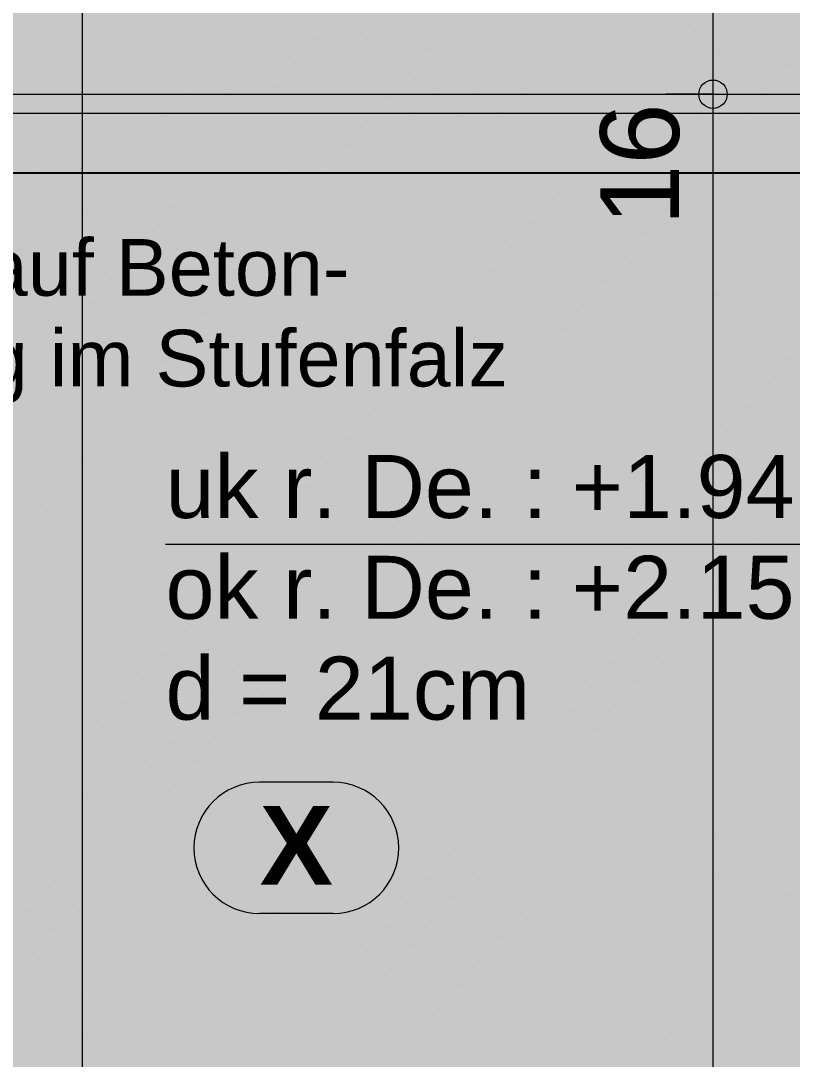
# Model space of a CAD drawing. Header units: metres. Extents: x 0.003 to 0.843, y 0.003 to 0.597.
# Drawn here: x 0.26744 to 0.29191, y 0.45237 to 0.48533 of the extents above; entities that cross this region are included whole.
import ezdxf

# ---------------------------------------------------------------- set-up
doc = ezdxf.new("R2010")
doc.units = ezdxf.units.M
for name, pattern in [('AUSGEZOGEN', [0]), ('LINIE_23', [0.0079, 0.004, -0.0013, 0, -0.0013, 0, -0.0013]), ('PUNKT2', [3.175, 0, -3.175]), ('STRICHLINIE', [19.05, 12.7, -6.35]), ('STRICHPUNKT', [25.4, 12.7, -6.35, 0, -6.35])]:
    doc.linetypes.add(name, pattern=pattern)
for name, color, linetype, lineweight in [('Bauachsen grob', 7, 'STRICHPUNKT', 13), ('Beton verdeckt vorne', 7, 'STRICHLINIE', 13), ('Daemmung', 7, 'AUSGEZOGEN', 18), ('Decke', 7, 'AUSGEZOGEN', 35), ('Schraffur', 7, 'AUSGEZOGEN', 13), ('Stilflaechen Bepflanzung', 96, 'AUSGEZOGEN', 25), ('Text Koten', 7, 'AUSGEZOGEN', 25), ('Text Werkplan Ausfuehrung', 7, 'AUSGEZOGEN', 25), ('Werkplan- Ausfuehrungsmasse', 7, 'AUSGEZOGEN', 13)]:
    doc.layers.add(name, color=color, linetype=linetype, lineweight=lineweight)
doc.styles.add('ARIAL', font='ARIAL.TTF')

msp = doc.modelspace()

# ---------------------------------------------------------------- hatches: boundary and pattern name
at = {"layer": 'Schraffur', "linetype": 'AUSGEZOGEN', "lineweight": 13, "true_color": 0xebe1ff}
msp.add_hatch(color=7, dxfattribs=at).paths.add_polyline_path([(0.32236, 0.482397), (0.32236, 0.482997), (0.240553, 0.482997), (0.240553, 0.482397)])
msp.add_hatch(color=7, dxfattribs=at).paths.add_polyline_path([(0.32236, 0.482397), (0.32236, 0.482997), (0.240553, 0.482997), (0.240553, 0.482397)])
at = {"layer": 'Stilflaechen Bepflanzung', "linetype": 'AUSGEZOGEN', "lineweight": 13, "true_color": 0xf7faef}
msp.add_hatch(color=7, dxfattribs=at).paths.add_polyline_path([(0.240553, 0.440597), (0.3074, 0.440597), (0.3074, 0.497957), (0.64932, 0.497957), (0.64932, 0.478797), (0.68932, 0.478797), (0.68932, 0.494573), (0.64991, 0.494573), (0.64991, 0.529957), (0.240553, 0.529957)])

# ---------------------------------------------------------------- linework, layer by layer
at = {"layer": 'Bauachsen grob', "color": 32, "linetype": 'LINIE_23', "lineweight": 25, "true_color": 0xc36e14}
msp.add_line((0.2294, 0.480497), (0.73132, 0.480497), dxfattribs=at)
at = {"layer": 'Beton verdeckt vorne', "color": 7, "linetype": 'STRICHLINIE', "lineweight": 13}
msp.add_line((0.240553, 0.482997), (0.32236, 0.482997), dxfattribs=at)
msp.add_line((0.240553, 0.482997), (0.32236, 0.482997), dxfattribs=at)
at = {"layer": 'Daemmung', "color": 131, "linetype": 'AUSGEZOGEN', "lineweight": 13, "true_color": 0x70ffff}
for p, q in [((0.273225, 0.485216), (0.273225, 0.485216)), ((0.282443, 0.485249), (0.282443, 0.485249)), ((0.291661, 0.485281), (0.291661, 0.485281)), ((0.268997, 0.484876), (0.268997, 0.484876)), ((0.268997, 0.484876), (0.268997, 0.484876)), ((0.270406, 0.484989), (0.270406, 0.484989)), ((0.271816, 0.485103), (0.271816, 0.485103)), ((0.278215, 0.484908), (0.278215, 0.484908)), ((0.279624, 0.485022), (0.279624, 0.485022)), ((0.281034, 0.485135), (0.281034, 0.485135)), ((0.287433, 0.484941), (0.287433, 0.484941)), ((0.288842, 0.485054), (0.288842, 0.485054)), ((0.290252, 0.485167), (0.290252, 0.485167)), ((0.267587, 0.484763), (0.267587, 0.484763)), ((0.273987, 0.484568), (0.273987, 0.484568)), ((0.275396, 0.484682), (0.275396, 0.484682)), ((0.276805, 0.484795), (0.276805, 0.484795)), ((0.283205, 0.4846), (0.283205, 0.4846)), ((0.284614, 0.484714), (0.284614, 0.484714)), ((0.286024, 0.484827), (0.286024, 0.484827)), ((0.269758, 0.484228), (0.269758, 0.484228)), ((0.271168, 0.484341), (0.271168, 0.484341)), ((0.272577, 0.484455), (0.272577, 0.484455)), ((0.278976, 0.48426), (0.278976, 0.48426)), ((0.280386, 0.484374), (0.280386, 0.484374)), ((0.281795, 0.484487), (0.281795, 0.484487)), ((0.288194, 0.484293), (0.288194, 0.484293)), ((0.289604, 0.484406), (0.289604, 0.484406)), ((0.291013, 0.484519), (0.291013, 0.484519)), ((0.268349, 0.484115), (0.268349, 0.484115)), ((0.274748, 0.48392), (0.274748, 0.48392)), ((0.276157, 0.484033), (0.276157, 0.484033)), ((0.277567, 0.484147), (0.277567, 0.484147)), ((0.283966, 0.483952), (0.283966, 0.483952)), ((0.285376, 0.484066), (0.285376, 0.484066)), ((0.286785, 0.484179), (0.286785, 0.484179)), ((0.27052, 0.48358), (0.27052, 0.48358)), ((0.271929, 0.483693), (0.271929, 0.483693)), ((0.273339, 0.483807), (0.273339, 0.483807)), ((0.279738, 0.483612), (0.279738, 0.483612)), ((0.281147, 0.483726), (0.281147, 0.483726)), ((0.282557, 0.483839), (0.282557, 0.483839)), ((0.288956, 0.483645), (0.288956, 0.483645)), ((0.290365, 0.483758), (0.290365, 0.483758)), ((0.291775, 0.483871), (0.291775, 0.483871)), ((0.267701, 0.483353), (0.267701, 0.483353)), ((0.26911, 0.483466), (0.26911, 0.483466)), ((0.275509, 0.483272), (0.275509, 0.483272)), ((0.276919, 0.483385), (0.276919, 0.483385)), ((0.278328, 0.483499), (0.278328, 0.483499)), ((0.284727, 0.483304), (0.284727, 0.483304)), ((0.286137, 0.483418), (0.286137, 0.483418)), ((0.287546, 0.483531), (0.287546, 0.483531)), ((0.271281, 0.482932), (0.271281, 0.482932)), ((0.27269, 0.483045), (0.27269, 0.483045)), ((0.2741, 0.483159), (0.2741, 0.483159)), ((0.280499, 0.482964), (0.280499, 0.482964)), ((0.281909, 0.483078), (0.281909, 0.483078)), ((0.283318, 0.483191), (0.283318, 0.483191)), ((0.289717, 0.482997), (0.289717, 0.482997)), ((0.289717, 0.482997), (0.289717, 0.482997)), ((0.291127, 0.48311), (0.291127, 0.48311)), ((0.268462, 0.482705), (0.268462, 0.482705)), ((0.269872, 0.482818), (0.269872, 0.482818)), ((0.276271, 0.482624), (0.276271, 0.482624)), ((0.27768, 0.482737), (0.27768, 0.482737)), ((0.27909, 0.482851), (0.27909, 0.482851)), ((0.285489, 0.482656), (0.285489, 0.482656)), ((0.286898, 0.48277), (0.286898, 0.48277)), ((0.288308, 0.482883), (0.288308, 0.482883)), ((0.272042, 0.482284), (0.272042, 0.482284)), ((0.273452, 0.482397), (0.273452, 0.482397)), ((0.274861, 0.482511), (0.274861, 0.482511)), ((0.281261, 0.482316), (0.281261, 0.482316)), ((0.28267, 0.48243), (0.28267, 0.48243)), ((0.28267, 0.48243), (0.28267, 0.48243)), ((0.284079, 0.482543), (0.284079, 0.482543)), ((0.289069, 0.482235), (0.289069, 0.482235)), ((0.290479, 0.482349), (0.290479, 0.482349)), ((0.291888, 0.482462), (0.291888, 0.482462)), ((0.267814, 0.481944), (0.267814, 0.481944)), ((0.269224, 0.482057), (0.269224, 0.482057)), ((0.270633, 0.48217), (0.270633, 0.48217)), ((0.277032, 0.481976), (0.277032, 0.481976)), ((0.278442, 0.482089), (0.278442, 0.482089)), ((0.279851, 0.482203), (0.279851, 0.482203)), ((0.28625, 0.482008), (0.28625, 0.482008)), ((0.28766, 0.482122), (0.28766, 0.482122)), ((0.272804, 0.481636), (0.272804, 0.481636)), ((0.274213, 0.481749), (0.274213, 0.481749)), ((0.275623, 0.481863), (0.275623, 0.481863)), ((0.275623, 0.481863), (0.275623, 0.481863)), ((0.282022, 0.481668), (0.282022, 0.481668)), ((0.283431, 0.481782), (0.283431, 0.481782)), ((0.284841, 0.481895), (0.284841, 0.481895)), ((0.289831, 0.481587), (0.289831, 0.481587)), ((0.29124, 0.481701), (0.29124, 0.481701)), ((0.268576, 0.481296), (0.268576, 0.481296)), ((0.268576, 0.481296), (0.268576, 0.481296)), ((0.269985, 0.481409), (0.269985, 0.481409)), ((0.271394, 0.481522), (0.271394, 0.481522)), ((0.277794, 0.481328), (0.277794, 0.481328)), ((0.279203, 0.481441), (0.279203, 0.481441)), ((0.280613, 0.481555), (0.280613, 0.481555)), ((0.285602, 0.481247), (0.285602, 0.481247)), ((0.287012, 0.48136), (0.287012, 0.48136)), ((0.288421, 0.481474), (0.288421, 0.481474)), ((0.273565, 0.480988), (0.273565, 0.480988)), ((0.274975, 0.481101), (0.274975, 0.481101)), ((0.276384, 0.481215), (0.276384, 0.481215)), ((0.282783, 0.48102), (0.282783, 0.48102)), ((0.284193, 0.481134), (0.284193, 0.481134)), ((0.290592, 0.480939), (0.290592, 0.480939)), ((0.269337, 0.480648), (0.269337, 0.480648)), ((0.270746, 0.480761), (0.270746, 0.480761)), ((0.272156, 0.480874), (0.272156, 0.480874)), ((0.278555, 0.48068), (0.278555, 0.48068)), ((0.279965, 0.480793), (0.279965, 0.480793)), ((0.281374, 0.480907), (0.281374, 0.480907)), ((0.286364, 0.480599), (0.286364, 0.480599)), ((0.287773, 0.480712), (0.287773, 0.480712)), ((0.289183, 0.480826), (0.289183, 0.480826)), ((0.267928, 0.480534), (0.267928, 0.480534)), ((0.274327, 0.48034), (0.274327, 0.48034)), ((0.275736, 0.480453), (0.275736, 0.480453)), ((0.277146, 0.480567), (0.277146, 0.480567)), ((0.282135, 0.480259), (0.282135, 0.480259)), ((0.283545, 0.480372), (0.283545, 0.480372)), ((0.284954, 0.480486), (0.284954, 0.480486)), ((0.291353, 0.480291), (0.291353, 0.480291)), ((0.270098, 0.48), (0.270098, 0.48)), ((0.271508, 0.480113), (0.271508, 0.480113)), ((0.272917, 0.480226), (0.272917, 0.480226)), ((0.279317, 0.480032), (0.279317, 0.480032)), ((0.280726, 0.480145), (0.280726, 0.480145)), ((0.287125, 0.479951), (0.287125, 0.479951)), ((0.288535, 0.480064), (0.288535, 0.480064)), ((0.289944, 0.480178), (0.289944, 0.480178)), ((0.268689, 0.479886), (0.268689, 0.479886)), ((0.275088, 0.479692), (0.275088, 0.479692)), ((0.276498, 0.479805), (0.276498, 0.479805)), ((0.277907, 0.479919), (0.277907, 0.479919)), ((0.282897, 0.479611), (0.282897, 0.479611)), ((0.284306, 0.479724), (0.284306, 0.479724)), ((0.285716, 0.479838), (0.285716, 0.479838)), ((0.27086, 0.479352), (0.27086, 0.479352)), ((0.272269, 0.479465), (0.272269, 0.479465)), ((0.273679, 0.479578), (0.273679, 0.479578)), ((0.278668, 0.479271), (0.278668, 0.479271)), ((0.280078, 0.479384), (0.280078, 0.479384)), ((0.281487, 0.479497), (0.281487, 0.479497)), ((0.287887, 0.479303), (0.287887, 0.479303)), ((0.289296, 0.479416), (0.289296, 0.479416)), ((0.290705, 0.47953), (0.290705, 0.47953)), ((0.290705, 0.47953), (0.290705, 0.47953)), ((0.268041, 0.479125), (0.268041, 0.479125)), ((0.26945, 0.479238), (0.26945, 0.479238)), ((0.27585, 0.479044), (0.27585, 0.479044)), ((0.277259, 0.479157), (0.277259, 0.479157)), ((0.283658, 0.478963), (0.283658, 0.478963)), ((0.283658, 0.478963), (0.283658, 0.478963)), ((0.285068, 0.479076), (0.285068, 0.479076)), ((0.286477, 0.47919), (0.286477, 0.47919)), ((0.271621, 0.478704), (0.271621, 0.478704)), ((0.273031, 0.478817), (0.273031, 0.478817)), ((0.27444, 0.47893), (0.27444, 0.47893)), ((0.27943, 0.478623), (0.27943, 0.478623)), ((0.280839, 0.478736), (0.280839, 0.478736)), ((0.282249, 0.478849), (0.282249, 0.478849)), ((0.288648, 0.478655), (0.288648, 0.478655)), ((0.290057, 0.478768), (0.290057, 0.478768)), ((0.291467, 0.478882), (0.291467, 0.478882)), ((0.268802, 0.478477), (0.268802, 0.478477)), ((0.270212, 0.47859), (0.270212, 0.47859)), ((0.275202, 0.478282), (0.275202, 0.478282)), ((0.276611, 0.478396), (0.276611, 0.478396)), ((0.276611, 0.478396), (0.276611, 0.478396)), ((0.27802, 0.478509), (0.27802, 0.478509)), ((0.28442, 0.478315), (0.28442, 0.478315)), ((0.285829, 0.478428), (0.285829, 0.478428)), ((0.287239, 0.478541), (0.287239, 0.478541)), ((0.272383, 0.478056), (0.272383, 0.478056)), ((0.273792, 0.478169), (0.273792, 0.478169)), ((0.280191, 0.477974), (0.280191, 0.477974)), ((0.281601, 0.478088), (0.281601, 0.478088)), ((0.28301, 0.478201), (0.28301, 0.478201)), ((0.289409, 0.478007), (0.289409, 0.478007)), ((0.290819, 0.47812), (0.290819, 0.47812)), ((0.268154, 0.477715), (0.268154, 0.477715)), ((0.269564, 0.477829), (0.269564, 0.477829)), ((0.269564, 0.477829), (0.269564, 0.477829)), ((0.270973, 0.477942), (0.270973, 0.477942)), ((0.275963, 0.477634), (0.275963, 0.477634)), ((0.277372, 0.477748), (0.277372, 0.477748)), ((0.278782, 0.477861), (0.278782, 0.477861)), ((0.285181, 0.477667), (0.285181, 0.477667)), ((0.286591, 0.47778), (0.286591, 0.47778)), ((0.288, 0.477893), (0.288, 0.477893)), ((0.271735, 0.477294), (0.271735, 0.477294)), ((0.273144, 0.477407), (0.273144, 0.477407)), ((0.274554, 0.477521), (0.274554, 0.477521)), ((0.280953, 0.477326), (0.280953, 0.477326)), ((0.282362, 0.47744), (0.282362, 0.47744)), ((0.283772, 0.477553), (0.283772, 0.477553)), ((0.290171, 0.477359), (0.290171, 0.477359)), ((0.29158, 0.477472), (0.29158, 0.477472)), ((0.268916, 0.477067), (0.268916, 0.477067)), ((0.270325, 0.477181), (0.270325, 0.477181)), ((0.276724, 0.476986), (0.276724, 0.476986)), ((0.278134, 0.4771), (0.278134, 0.4771)), ((0.279543, 0.477213), (0.279543, 0.477213)), ((0.285943, 0.477019), (0.285943, 0.477019)), ((0.287352, 0.477132), (0.287352, 0.477132)), ((0.288761, 0.477245), (0.288761, 0.477245)), ((0.267506, 0.476954), (0.267506, 0.476954)), ((0.272496, 0.476646), (0.272496, 0.476646)), ((0.273906, 0.476759), (0.273906, 0.476759)), ((0.275315, 0.476873), (0.275315, 0.476873)), ((0.281714, 0.476678), (0.281714, 0.476678)), ((0.283124, 0.476792), (0.283124, 0.476792)), ((0.284533, 0.476905), (0.284533, 0.476905)), ((0.290932, 0.476711), (0.290932, 0.476711)), ((0.268268, 0.476306), (0.268268, 0.476306)), ((0.269677, 0.476419), (0.269677, 0.476419)), ((0.271087, 0.476533), (0.271087, 0.476533)), ((0.277486, 0.476338), (0.277486, 0.476338)), ((0.278895, 0.476452), (0.278895, 0.476452)), ((0.280305, 0.476565), (0.280305, 0.476565)), ((0.286704, 0.476371), (0.286704, 0.476371)), ((0.288113, 0.476484), (0.288113, 0.476484)), ((0.289523, 0.476597), (0.289523, 0.476597)), ((0.273258, 0.475998), (0.273258, 0.475998)), ((0.274667, 0.476111), (0.274667, 0.476111)), ((0.276076, 0.476225), (0.276076, 0.476225)), ((0.282476, 0.47603), (0.282476, 0.47603)), ((0.283885, 0.476144), (0.283885, 0.476144)), ((0.285294, 0.476257), (0.285294, 0.476257)), ((0.291694, 0.476063), (0.291694, 0.476063)), ((0.269029, 0.475658), (0.269029, 0.475658)), ((0.270439, 0.475771), (0.270439, 0.475771)), ((0.271848, 0.475885), (0.271848, 0.475885)), ((0.278247, 0.47569), (0.278247, 0.47569)), ((0.279657, 0.475804), (0.279657, 0.475804)), ((0.281066, 0.475917), (0.281066, 0.475917)), ((0.287465, 0.475723), (0.287465, 0.475723)), ((0.288875, 0.475836), (0.288875, 0.475836)), ((0.290284, 0.475949), (0.290284, 0.475949)), ((0.290284, 0.475949), (0.290284, 0.475949)), ((0.26762, 0.475544), (0.26762, 0.475544)), ((0.274019, 0.47535), (0.274019, 0.47535)), ((0.275428, 0.475463), (0.275428, 0.475463)), ((0.276838, 0.475577), (0.276838, 0.475577)), ((0.283237, 0.475382), (0.283237, 0.475382)), ((0.283237, 0.475382), (0.283237, 0.475382)), ((0.284646, 0.475496), (0.284646, 0.475496)), ((0.286056, 0.475609), (0.286056, 0.475609)), ((0.269791, 0.47501), (0.269791, 0.47501)), ((0.2712, 0.475123), (0.2712, 0.475123)), ((0.272609, 0.475237), (0.272609, 0.475237)), ((0.279009, 0.475042), (0.279009, 0.475042)), ((0.280418, 0.475156), (0.280418, 0.475156)), ((0.281828, 0.475269), (0.281828, 0.475269)), ((0.288227, 0.475075), (0.288227, 0.475075)), ((0.289636, 0.475188), (0.289636, 0.475188)), ((0.291046, 0.475301), (0.291046, 0.475301)), ((0.268381, 0.474896), (0.268381, 0.474896)), ((0.27478, 0.474702), (0.27478, 0.474702)), ((0.27619, 0.474815), (0.27619, 0.474815)), ((0.27619, 0.474815), (0.27619, 0.474815)), ((0.277599, 0.474929), (0.277599, 0.474929)), ((0.283998, 0.474734), (0.283998, 0.474734)), ((0.285408, 0.474848), (0.285408, 0.474848)), ((0.286817, 0.474961), (0.286817, 0.474961)), ((0.291807, 0.474653), (0.291807, 0.474653)), ((0.270552, 0.474362), (0.270552, 0.474362)), ((0.271961, 0.474475), (0.271961, 0.474475)), ((0.273371, 0.474589), (0.273371, 0.474589)), ((0.27977, 0.474394), (0.27977, 0.474394)), ((0.28118, 0.474508), (0.28118, 0.474508)), ((0.282589, 0.474621), (0.282589, 0.474621)), ((0.288988, 0.474427), (0.288988, 0.474427)), ((0.290398, 0.47454), (0.290398, 0.47454)), ((0.267733, 0.474135), (0.267733, 0.474135)), ((0.269143, 0.474248), (0.269143, 0.474248)), ((0.269143, 0.474248), (0.269143, 0.474248)), ((0.275542, 0.474054), (0.275542, 0.474054)), ((0.276951, 0.474167), (0.276951, 0.474167)), ((0.278361, 0.474281), (0.278361, 0.474281)), ((0.28476, 0.474086), (0.28476, 0.474086)), ((0.286169, 0.4742), (0.286169, 0.4742)), ((0.287579, 0.474313), (0.287579, 0.474313)), ((0.271313, 0.473714), (0.271313, 0.473714)), ((0.272723, 0.473827), (0.272723, 0.473827)), ((0.274132, 0.473941), (0.274132, 0.473941)), ((0.280532, 0.473746), (0.280532, 0.473746)), ((0.281941, 0.47386), (0.281941, 0.47386)), ((0.28335, 0.473973), (0.28335, 0.473973)), ((0.28834, 0.473665), (0.28834, 0.473665)), ((0.28975, 0.473779), (0.28975, 0.473779)), ((0.291159, 0.473892), (0.291159, 0.473892)), ((0.268495, 0.473487), (0.268495, 0.473487)), ((0.269904, 0.4736), (0.269904, 0.4736)), ((0.276303, 0.473406), (0.276303, 0.473406)), ((0.277713, 0.473519), (0.277713, 0.473519)), ((0.279122, 0.473633), (0.279122, 0.473633)), ((0.285521, 0.473438), (0.285521, 0.473438)), ((0.286931, 0.473552), (0.286931, 0.473552)), ((0.272075, 0.473066), (0.272075, 0.473066)), ((0.273484, 0.473179), (0.273484, 0.473179)), ((0.274894, 0.473293), (0.274894, 0.473293)), ((0.281293, 0.473098), (0.281293, 0.473098)), ((0.282702, 0.473212), (0.282702, 0.473212)), ((0.284112, 0.473325), (0.284112, 0.473325)), ((0.289102, 0.473017), (0.289102, 0.473017)), ((0.290511, 0.473131), (0.290511, 0.473131)), ((0.267847, 0.472726), (0.267847, 0.472726)), ((0.269256, 0.472839), (0.269256, 0.472839)), ((0.270665, 0.472952), (0.270665, 0.472952)), ((0.277065, 0.472758), (0.277065, 0.472758)), ((0.278474, 0.472871), (0.278474, 0.472871)), ((0.279884, 0.472985), (0.279884, 0.472985)), ((0.284873, 0.472677), (0.284873, 0.472677)), ((0.286283, 0.47279), (0.286283, 0.47279)), ((0.287692, 0.472904), (0.287692, 0.472904)), ((0.272836, 0.472418), (0.272836, 0.472418)), ((0.274246, 0.472531), (0.274246, 0.472531)), ((0.275655, 0.472645), (0.275655, 0.472645)), ((0.282054, 0.47245), (0.282054, 0.47245)), ((0.283464, 0.472564), (0.283464, 0.472564)), ((0.289863, 0.472369), (0.289863, 0.472369)), ((0.291272, 0.472482), (0.291272, 0.472482)), ((0.291272, 0.472482), (0.291272, 0.472482)), ((0.268608, 0.472078), (0.268608, 0.472078)), ((0.270017, 0.472191), (0.270017, 0.472191)), ((0.271427, 0.472304), (0.271427, 0.472304)), ((0.277826, 0.47211), (0.277826, 0.47211)), ((0.279235, 0.472223), (0.279235, 0.472223)), ((0.280645, 0.472337), (0.280645, 0.472337)), ((0.285635, 0.472029), (0.285635, 0.472029)), ((0.287044, 0.472142), (0.287044, 0.472142)), ((0.288454, 0.472256), (0.288454, 0.472256)), ((0.273598, 0.47177), (0.273598, 0.47177)), ((0.275007, 0.471883), (0.275007, 0.471883)), ((0.276417, 0.471997), (0.276417, 0.471997)), ((0.281406, 0.471689), (0.281406, 0.471689)), ((0.282816, 0.471802), (0.282816, 0.471802)), ((0.284225, 0.471915), (0.284225, 0.471915)), ((0.284225, 0.471915), (0.284225, 0.471915)), ((0.290624, 0.471721), (0.290624, 0.471721)), ((0.269369, 0.471429), (0.269369, 0.471429)), ((0.270779, 0.471543), (0.270779, 0.471543)), ((0.272188, 0.471656), (0.272188, 0.471656)), ((0.278587, 0.471462), (0.278587, 0.471462)), ((0.279997, 0.471575), (0.279997, 0.471575)), ((0.286396, 0.471381), (0.286396, 0.471381)), ((0.287806, 0.471494), (0.287806, 0.471494)), ((0.289215, 0.471608), (0.289215, 0.471608)), ((0.26796, 0.471316), (0.26796, 0.471316)), ((0.274359, 0.471122), (0.274359, 0.471122)), ((0.275769, 0.471235), (0.275769, 0.471235)), ((0.277178, 0.471348), (0.277178, 0.471348)), ((0.277178, 0.471348), (0.277178, 0.471348)), ((0.282168, 0.471041), (0.282168, 0.471041)), ((0.283577, 0.471154), (0.283577, 0.471154)), ((0.284987, 0.471267), (0.284987, 0.471267)), ((0.291386, 0.471073), (0.291386, 0.471073)), ((0.270131, 0.470781), (0.270131, 0.470781)), ((0.270131, 0.470781), (0.270131, 0.470781)), ((0.27154, 0.470895), (0.27154, 0.470895)), ((0.27295, 0.471008), (0.27295, 0.471008)), ((0.277939, 0.4707), (0.277939, 0.4707)), ((0.279349, 0.470814), (0.279349, 0.470814)), ((0.280758, 0.470927), (0.280758, 0.470927)), ((0.287158, 0.470733), (0.287158, 0.470733)), ((0.288567, 0.470846), (0.288567, 0.470846)), ((0.289976, 0.47096), (0.289976, 0.47096)), ((0.268721, 0.470668), (0.268721, 0.470668)), ((0.275121, 0.470474), (0.275121, 0.470474)), ((0.27653, 0.470587), (0.27653, 0.470587)), ((0.282929, 0.470393), (0.282929, 0.470393)), ((0.284339, 0.470506), (0.284339, 0.470506)), ((0.285748, 0.470619), (0.285748, 0.470619)), ((0.270892, 0.470133), (0.270892, 0.470133)), ((0.272302, 0.470247), (0.272302, 0.470247)), ((0.273711, 0.47036), (0.273711, 0.47036)), ((0.278701, 0.470052), (0.278701, 0.470052)), ((0.28011, 0.470166), (0.28011, 0.470166)), ((0.28152, 0.470279), (0.28152, 0.470279)), ((0.287919, 0.470085), (0.287919, 0.470085)), ((0.289328, 0.470198), (0.289328, 0.470198)), ((0.290738, 0.470312), (0.290738, 0.470312)), ((0.268073, 0.469907), (0.268073, 0.469907)), ((0.269483, 0.47002), (0.269483, 0.47002)), ((0.274473, 0.469712), (0.274473, 0.469712)), ((0.275882, 0.469826), (0.275882, 0.469826)), ((0.277291, 0.469939), (0.277291, 0.469939)), ((0.283691, 0.469745), (0.283691, 0.469745)), ((0.2851, 0.469858), (0.2851, 0.469858)), ((0.28651, 0.469971), (0.28651, 0.469971)), ((0.271654, 0.469485), (0.271654, 0.469485)), ((0.273063, 0.469599), (0.273063, 0.469599)), ((0.279462, 0.469404), (0.279462, 0.469404)), ((0.280872, 0.469518), (0.280872, 0.469518)), ((0.282281, 0.469631), (0.282281, 0.469631)), ((0.28868, 0.469437), (0.28868, 0.469437)), ((0.29009, 0.46955), (0.29009, 0.46955)), ((0.291499, 0.469664), (0.291499, 0.469664)), ((0.268835, 0.469259), (0.268835, 0.469259)), ((0.270244, 0.469372), (0.270244, 0.469372)), ((0.275234, 0.469064), (0.275234, 0.469064)), ((0.276643, 0.469178), (0.276643, 0.469178)), ((0.278053, 0.469291), (0.278053, 0.469291)), ((0.284452, 0.469097), (0.284452, 0.469097)), ((0.285861, 0.46921), (0.285861, 0.46921)), ((0.287271, 0.469323), (0.287271, 0.469323)), ((0.271006, 0.468724), (0.271006, 0.468724)), ((0.272415, 0.468837), (0.272415, 0.468837)), ((0.273825, 0.468951), (0.273825, 0.468951)), ((0.280224, 0.468756), (0.280224, 0.468756)), ((0.281633, 0.46887), (0.281633, 0.46887)), ((0.283043, 0.468983), (0.283043, 0.468983)), ((0.289442, 0.468789), (0.289442, 0.468789)), ((0.290851, 0.468902), (0.290851, 0.468902)), ((0.290851, 0.468902), (0.290851, 0.468902)), ((0.268187, 0.468497), (0.268187, 0.468497)), ((0.269596, 0.468611), (0.269596, 0.468611)), ((0.275995, 0.468416), (0.275995, 0.468416)), ((0.277405, 0.46853), (0.277405, 0.46853)), ((0.278814, 0.468643), (0.278814, 0.468643)), ((0.285213, 0.468449), (0.285213, 0.468449)), ((0.286623, 0.468562), (0.286623, 0.468562)), ((0.288032, 0.468675), (0.288032, 0.468675)), ((0.271767, 0.468076), (0.271767, 0.468076)), ((0.273176, 0.468189), (0.273176, 0.468189)), ((0.274586, 0.468303), (0.274586, 0.468303)), ((0.280985, 0.468108), (0.280985, 0.468108)), ((0.282395, 0.468222), (0.282395, 0.468222)), ((0.283804, 0.468335), (0.283804, 0.468335)), ((0.283804, 0.468335), (0.283804, 0.468335)), ((0.290203, 0.468141), (0.290203, 0.468141)), ((0.291613, 0.468254), (0.291613, 0.468254)), ((0.267539, 0.467736), (0.267539, 0.467736)), ((0.268948, 0.467849), (0.268948, 0.467849)), ((0.270358, 0.467963), (0.270358, 0.467963)), ((0.276757, 0.467768), (0.276757, 0.467768)), ((0.276757, 0.467768), (0.276757, 0.467768)), ((0.278166, 0.467882), (0.278166, 0.467882)), ((0.279576, 0.467995), (0.279576, 0.467995)), ((0.285975, 0.467801), (0.285975, 0.467801)), ((0.287384, 0.467914), (0.287384, 0.467914)), ((0.288794, 0.468027), (0.288794, 0.468027)), ((0.272528, 0.467428), (0.272528, 0.467428)), ((0.273938, 0.467541), (0.273938, 0.467541)), ((0.275347, 0.467655), (0.275347, 0.467655)), ((0.281747, 0.46746), (0.281747, 0.46746)), ((0.283156, 0.467574), (0.283156, 0.467574)), ((0.284565, 0.467687), (0.284565, 0.467687)), ((0.290965, 0.467493), (0.290965, 0.467493)), ((0.2683, 0.467088), (0.2683, 0.467088)), ((0.26971, 0.467201), (0.26971, 0.467201)), ((0.26971, 0.467201), (0.26971, 0.467201)), ((0.271119, 0.467315), (0.271119, 0.467315)), ((0.277518, 0.46712), (0.277518, 0.46712)), ((0.278928, 0.467234), (0.278928, 0.467234)), ((0.280337, 0.467347), (0.280337, 0.467347)), ((0.286736, 0.467153), (0.286736, 0.467153)), ((0.288146, 0.467266), (0.288146, 0.467266)), ((0.289555, 0.467379), (0.289555, 0.467379)), ((0.27329, 0.46678), (0.27329, 0.46678)), ((0.274699, 0.466893), (0.274699, 0.466893)), ((0.276109, 0.467007), (0.276109, 0.467007)), ((0.282508, 0.466812), (0.282508, 0.466812)), ((0.283917, 0.466926), (0.283917, 0.466926)), ((0.285327, 0.467039), (0.285327, 0.467039)), ((0.291726, 0.466845), (0.291726, 0.466845)), ((0.269062, 0.46644), (0.269062, 0.46644)), ((0.270471, 0.466553), (0.270471, 0.466553)), ((0.27188, 0.466667), (0.27188, 0.466667)), ((0.27828, 0.466472), (0.27828, 0.466472)), ((0.279689, 0.466586), (0.279689, 0.466586)), ((0.281099, 0.466699), (0.281099, 0.466699)), ((0.287498, 0.466505), (0.287498, 0.466505)), ((0.288907, 0.466618), (0.288907, 0.466618)), ((0.290317, 0.466731), (0.290317, 0.466731)), ((0.267652, 0.466326), (0.267652, 0.466326)), ((0.274051, 0.466132), (0.274051, 0.466132)), ((0.275461, 0.466245), (0.275461, 0.466245)), ((0.27687, 0.466359), (0.27687, 0.466359)), ((0.283269, 0.466164), (0.283269, 0.466164)), ((0.284679, 0.466278), (0.284679, 0.466278)), ((0.286088, 0.466391), (0.286088, 0.466391)), ((0.291078, 0.466083), (0.291078, 0.466083)), ((0.269823, 0.465792), (0.269823, 0.465792)), ((0.271232, 0.465905), (0.271232, 0.465905)), ((0.272642, 0.466019), (0.272642, 0.466019)), ((0.279041, 0.465824), (0.279041, 0.465824)), ((0.280451, 0.465938), (0.280451, 0.465938)), ((0.28186, 0.466051), (0.28186, 0.466051)), ((0.288259, 0.465856), (0.288259, 0.465856)), ((0.289669, 0.46597), (0.289669, 0.46597)), ((0.268414, 0.465678), (0.268414, 0.465678)), ((0.274813, 0.465484), (0.274813, 0.465484)), ((0.276222, 0.465597), (0.276222, 0.465597)), ((0.277632, 0.465711), (0.277632, 0.465711)), ((0.284031, 0.465516), (0.284031, 0.465516)), ((0.28544, 0.46563), (0.28544, 0.46563)), ((0.28685, 0.465743), (0.28685, 0.465743)), ((0.291839, 0.465435), (0.291839, 0.465435)), ((0.291839, 0.465435), (0.291839, 0.465435)), ((0.270584, 0.465144), (0.270584, 0.465144)), ((0.271994, 0.465257), (0.271994, 0.465257)), ((0.273403, 0.46537), (0.273403, 0.46537)), ((0.279802, 0.465176), (0.279802, 0.465176)), ((0.281212, 0.465289), (0.281212, 0.465289)), ((0.282621, 0.465403), (0.282621, 0.465403)), ((0.287611, 0.465095), (0.287611, 0.465095)), ((0.289021, 0.465208), (0.289021, 0.465208)), ((0.29043, 0.465322), (0.29043, 0.465322)), ((0.267766, 0.464917), (0.267766, 0.464917)), ((0.269175, 0.46503), (0.269175, 0.46503)), ((0.275574, 0.464836), (0.275574, 0.464836)), ((0.276984, 0.464949), (0.276984, 0.464949)), ((0.278393, 0.465063), (0.278393, 0.465063)), ((0.284792, 0.464868), (0.284792, 0.464868)), ((0.284792, 0.464868), (0.284792, 0.464868)), ((0.286202, 0.464982), (0.286202, 0.464982)), ((0.271346, 0.464496), (0.271346, 0.464496)), ((0.272755, 0.464609), (0.272755, 0.464609)), ((0.274165, 0.464722), (0.274165, 0.464722)), ((0.280564, 0.464528), (0.280564, 0.464528)), ((0.281973, 0.464641), (0.281973, 0.464641)), ((0.283383, 0.464755), (0.283383, 0.464755)), ((0.288373, 0.464447), (0.288373, 0.464447)), ((0.289782, 0.46456), (0.289782, 0.46456)), ((0.291191, 0.464674), (0.291191, 0.464674)), ((0.268527, 0.464269), (0.268527, 0.464269)), ((0.269936, 0.464382), (0.269936, 0.464382)), ((0.276336, 0.464188), (0.276336, 0.464188)), ((0.277745, 0.464301), (0.277745, 0.464301)), ((0.277745, 0.464301), (0.277745, 0.464301)), ((0.279154, 0.464415), (0.279154, 0.464415)), ((0.284144, 0.464107), (0.284144, 0.464107)), ((0.285554, 0.46422), (0.285554, 0.46422)), ((0.286963, 0.464334), (0.286963, 0.464334)), ((0.272107, 0.463848), (0.272107, 0.463848)), ((0.273517, 0.463961), (0.273517, 0.463961)), ((0.274926, 0.464074), (0.274926, 0.464074)), ((0.281325, 0.46388), (0.281325, 0.46388)), ((0.282735, 0.463993), (0.282735, 0.463993)), ((0.289134, 0.463799), (0.289134, 0.463799)), ((0.290543, 0.463912), (0.290543, 0.463912)), ((0.267879, 0.463507), (0.267879, 0.463507)), ((0.269288, 0.463621), (0.269288, 0.463621)), ((0.270698, 0.463734), (0.270698, 0.463734)), ((0.270698, 0.463734), (0.270698, 0.463734)), ((0.277097, 0.46354), (0.277097, 0.46354)), ((0.278506, 0.463653), (0.278506, 0.463653)), ((0.279916, 0.463767), (0.279916, 0.463767)), ((0.284906, 0.463459), (0.284906, 0.463459)), ((0.286315, 0.463572), (0.286315, 0.463572)), ((0.287725, 0.463686), (0.287725, 0.463686)), ((0.272869, 0.4632), (0.272869, 0.4632)), ((0.274278, 0.463313), (0.274278, 0.463313)), ((0.275688, 0.463426), (0.275688, 0.463426)), ((0.280677, 0.463119), (0.280677, 0.463119)), ((0.282087, 0.463232), (0.282087, 0.463232)), ((0.283496, 0.463345), (0.283496, 0.463345)), ((0.289895, 0.463151), (0.289895, 0.463151)), ((0.291305, 0.463264), (0.291305, 0.463264)), ((0.26864, 0.462859), (0.26864, 0.462859)), ((0.27005, 0.462973), (0.27005, 0.462973)), ((0.271459, 0.463086), (0.271459, 0.463086)), ((0.277858, 0.462892), (0.277858, 0.462892)), ((0.279268, 0.463005), (0.279268, 0.463005)), ((0.285667, 0.462811), (0.285667, 0.462811)), ((0.287077, 0.462924), (0.287077, 0.462924)), ((0.288486, 0.463038), (0.288486, 0.463038)), ((0.27363, 0.462552), (0.27363, 0.462552)), ((0.27504, 0.462665), (0.27504, 0.462665)), ((0.276449, 0.462778), (0.276449, 0.462778)), ((0.281439, 0.462471), (0.281439, 0.462471)), ((0.282848, 0.462584), (0.282848, 0.462584)), ((0.284258, 0.462697), (0.284258, 0.462697)), ((0.290657, 0.462503), (0.290657, 0.462503)), ((0.269402, 0.462211), (0.269402, 0.462211)), ((0.270811, 0.462325), (0.270811, 0.462325)), ((0.272221, 0.462438), (0.272221, 0.462438)), ((0.27721, 0.46213), (0.27721, 0.46213)), ((0.27862, 0.462244), (0.27862, 0.462244)), ((0.280029, 0.462357), (0.280029, 0.462357)), ((0.286429, 0.462163), (0.286429, 0.462163)), ((0.287838, 0.462276), (0.287838, 0.462276)), ((0.289247, 0.46239), (0.289247, 0.46239)), ((0.267992, 0.462098), (0.267992, 0.462098)), ((0.274392, 0.461904), (0.274392, 0.461904)), ((0.275801, 0.462017), (0.275801, 0.462017)), ((0.2822, 0.461823), (0.2822, 0.461823)), ((0.28361, 0.461936), (0.28361, 0.461936)), ((0.285019, 0.462049), (0.285019, 0.462049)), ((0.291418, 0.461855), (0.291418, 0.461855)), ((0.291418, 0.461855), (0.291418, 0.461855)), ((0.270163, 0.461563), (0.270163, 0.461563)), ((0.271573, 0.461677), (0.271573, 0.461677)), ((0.272982, 0.46179), (0.272982, 0.46179)), ((0.277972, 0.461482), (0.277972, 0.461482)), ((0.279381, 0.461596), (0.279381, 0.461596)), ((0.280791, 0.461709), (0.280791, 0.461709)), ((0.28719, 0.461515), (0.28719, 0.461515)), ((0.288599, 0.461628), (0.288599, 0.461628)), ((0.290009, 0.461742), (0.290009, 0.461742)), ((0.268754, 0.46145), (0.268754, 0.46145)), ((0.273743, 0.461142), (0.273743, 0.461142)), ((0.275153, 0.461256), (0.275153, 0.461256)), ((0.276562, 0.461369), (0.276562, 0.461369)), ((0.282962, 0.461175), (0.282962, 0.461175)), ((0.284371, 0.461288), (0.284371, 0.461288)), ((0.284371, 0.461288), (0.284371, 0.461288)), ((0.28578, 0.461401), (0.28578, 0.461401)), ((0.270925, 0.460915), (0.270925, 0.460915)), ((0.272334, 0.461029), (0.272334, 0.461029)), ((0.278733, 0.460834), (0.278733, 0.460834)), ((0.280143, 0.460948), (0.280143, 0.460948)), ((0.281552, 0.461061), (0.281552, 0.461061)), ((0.287951, 0.460867), (0.287951, 0.460867)), ((0.289361, 0.46098), (0.289361, 0.46098)), ((0.29077, 0.461094), (0.29077, 0.461094)), ((0.268106, 0.460689), (0.268106, 0.460689)), ((0.269515, 0.460802), (0.269515, 0.460802)), ((0.274505, 0.460494), (0.274505, 0.460494)), ((0.275914, 0.460608), (0.275914, 0.460608)), ((0.277324, 0.460721), (0.277324, 0.460721)), ((0.277324, 0.460721), (0.277324, 0.460721)), ((0.283723, 0.460527), (0.283723, 0.460527)), ((0.285132, 0.46064), (0.285132, 0.46064)), ((0.286542, 0.460753), (0.286542, 0.460753)), ((0.270277, 0.460154), (0.270277, 0.460154)), ((0.270277, 0.460154), (0.270277, 0.460154)), ((0.271686, 0.460267), (0.271686, 0.460267)), ((0.273095, 0.460381), (0.273095, 0.460381)), ((0.279495, 0.460186), (0.279495, 0.460186)), ((0.280904, 0.4603), (0.280904, 0.4603)), ((0.282314, 0.460413), (0.282314, 0.460413)), ((0.288713, 0.460219), (0.288713, 0.460219)), ((0.290122, 0.460332), (0.290122, 0.460332)), ((0.291532, 0.460446), (0.291532, 0.460446)), ((0.267458, 0.459927), (0.267458, 0.459927)), ((0.268867, 0.460041), (0.268867, 0.460041)), ((0.275266, 0.459846), (0.275266, 0.459846)), ((0.276676, 0.45996), (0.276676, 0.45996)), ((0.278085, 0.460073), (0.278085, 0.460073)), ((0.284484, 0.459879), (0.284484, 0.459879)), ((0.285894, 0.459992), (0.285894, 0.459992)), ((0.287303, 0.460105), (0.287303, 0.460105)), ((0.271038, 0.459506), (0.271038, 0.459506)), ((0.272447, 0.459619), (0.272447, 0.459619)), ((0.273857, 0.459733), (0.273857, 0.459733)), ((0.280256, 0.459538), (0.280256, 0.459538)), ((0.281666, 0.459652), (0.281666, 0.459652)), ((0.283075, 0.459765), (0.283075, 0.459765)), ((0.289474, 0.459571), (0.289474, 0.459571)), ((0.290884, 0.459684), (0.290884, 0.459684)), ((0.268219, 0.459279), (0.268219, 0.459279)), ((0.269629, 0.459393), (0.269629, 0.459393)), ((0.276028, 0.459198), (0.276028, 0.459198)), ((0.277437, 0.459311), (0.277437, 0.459311)), ((0.278847, 0.459425), (0.278847, 0.459425)), ((0.285246, 0.45923), (0.285246, 0.45923)), ((0.286655, 0.459344), (0.286655, 0.459344)), ((0.288065, 0.459457), (0.288065, 0.459457)), ((0.271799, 0.458858), (0.271799, 0.458858)), ((0.273209, 0.458971), (0.273209, 0.458971)), ((0.274618, 0.459085), (0.274618, 0.459085)), ((0.281018, 0.45889), (0.281018, 0.45889)), ((0.282427, 0.459004), (0.282427, 0.459004)), ((0.283836, 0.459117), (0.283836, 0.459117)), ((0.290236, 0.458923), (0.290236, 0.458923)), ((0.291645, 0.459036), (0.291645, 0.459036)), ((0.267571, 0.458518), (0.267571, 0.458518)), ((0.268981, 0.458631), (0.268981, 0.458631)), ((0.27039, 0.458744), (0.27039, 0.458744)), ((0.276789, 0.45855), (0.276789, 0.45855)), ((0.278199, 0.458663), (0.278199, 0.458663)), ((0.279608, 0.458777), (0.279608, 0.458777)), ((0.286007, 0.458582), (0.286007, 0.458582)), ((0.287417, 0.458696), (0.287417, 0.458696)), ((0.288826, 0.458809), (0.288826, 0.458809)), ((0.272561, 0.45821), (0.272561, 0.45821)), ((0.27397, 0.458323), (0.27397, 0.458323)), ((0.27538, 0.458437), (0.27538, 0.458437)), ((0.281779, 0.458242), (0.281779, 0.458242)), ((0.283188, 0.458356), (0.283188, 0.458356)), ((0.284598, 0.458469), (0.284598, 0.458469)), ((0.290997, 0.458275), (0.290997, 0.458275)), ((0.268333, 0.45787), (0.268333, 0.45787)), ((0.269742, 0.457983), (0.269742, 0.457983)), ((0.271151, 0.458096), (0.271151, 0.458096)), ((0.277551, 0.457902), (0.277551, 0.457902)), ((0.27896, 0.458015), (0.27896, 0.458015)), ((0.28037, 0.458129), (0.28037, 0.458129)), ((0.286769, 0.457934), (0.286769, 0.457934)), ((0.288178, 0.458048), (0.288178, 0.458048)), ((0.289588, 0.458161), (0.289588, 0.458161)), ((0.273322, 0.457562), (0.273322, 0.457562)), ((0.274732, 0.457675), (0.274732, 0.457675)), ((0.276141, 0.457789), (0.276141, 0.457789)), ((0.28254, 0.457594), (0.28254, 0.457594)), ((0.28395, 0.457708), (0.28395, 0.457708)), ((0.285359, 0.457821), (0.285359, 0.457821)), ((0.285359, 0.457821), (0.285359, 0.457821)), ((0.290349, 0.457513), (0.290349, 0.457513)), ((0.291758, 0.457627), (0.291758, 0.457627)), ((0.269094, 0.457222), (0.269094, 0.457222)), ((0.270503, 0.457335), (0.270503, 0.457335)), ((0.271913, 0.457448), (0.271913, 0.457448)), ((0.278312, 0.457254), (0.278312, 0.457254)), ((0.278312, 0.457254), (0.278312, 0.457254)), ((0.279721, 0.457367), (0.279721, 0.457367)), ((0.281131, 0.457481), (0.281131, 0.457481)), ((0.28753, 0.457286), (0.28753, 0.457286)), ((0.28894, 0.4574), (0.28894, 0.4574)), ((0.267684, 0.457108), (0.267684, 0.457108)), ((0.274084, 0.456914), (0.274084, 0.456914)), ((0.275493, 0.457027), (0.275493, 0.457027)), ((0.276903, 0.457141), (0.276903, 0.457141)), ((0.283302, 0.456946), (0.283302, 0.456946)), ((0.284711, 0.45706), (0.284711, 0.45706)), ((0.286121, 0.457173), (0.286121, 0.457173)), ((0.29111, 0.456865), (0.29111, 0.456865)), ((0.269855, 0.456574), (0.269855, 0.456574)), ((0.271265, 0.456687), (0.271265, 0.456687)), ((0.271265, 0.456687), (0.271265, 0.456687)), ((0.272674, 0.4568), (0.272674, 0.4568)), ((0.279073, 0.456606), (0.279073, 0.456606)), ((0.280483, 0.456719), (0.280483, 0.456719)), ((0.281892, 0.456833), (0.281892, 0.456833)), ((0.286882, 0.456525), (0.286882, 0.456525)), ((0.288292, 0.456638), (0.288292, 0.456638)), ((0.289701, 0.456752), (0.289701, 0.456752)), ((0.268446, 0.45646), (0.268446, 0.45646)), ((0.274845, 0.456266), (0.274845, 0.456266)), ((0.276255, 0.456379), (0.276255, 0.456379)), ((0.277664, 0.456493), (0.277664, 0.456493)), ((0.284063, 0.456298), (0.284063, 0.456298)), ((0.285473, 0.456412), (0.285473, 0.456412)), ((0.291872, 0.456217), (0.291872, 0.456217)), ((0.270617, 0.455926), (0.270617, 0.455926)), ((0.272026, 0.456039), (0.272026, 0.456039)), ((0.273436, 0.456152), (0.273436, 0.456152)), ((0.279835, 0.455958), (0.279835, 0.455958)), ((0.281244, 0.456071), (0.281244, 0.456071)), ((0.282654, 0.456185), (0.282654, 0.456185)), ((0.287644, 0.455877), (0.287644, 0.455877)), ((0.289053, 0.45599), (0.289053, 0.45599)), ((0.290462, 0.456104), (0.290462, 0.456104)), ((0.267798, 0.455699), (0.267798, 0.455699)), ((0.269207, 0.455812), (0.269207, 0.455812)), ((0.275607, 0.455618), (0.275607, 0.455618)), ((0.277016, 0.455731), (0.277016, 0.455731)), ((0.278425, 0.455845), (0.278425, 0.455845)), ((0.283415, 0.455537), (0.283415, 0.455537)), ((0.284825, 0.45565), (0.284825, 0.45565)), ((0.286234, 0.455764), (0.286234, 0.455764)), ((0.271378, 0.455278), (0.271378, 0.455278)), ((0.272788, 0.455391), (0.272788, 0.455391)), ((0.274197, 0.455504), (0.274197, 0.455504)), ((0.280596, 0.45531), (0.280596, 0.45531)), ((0.282006, 0.455423), (0.282006, 0.455423)), ((0.288405, 0.455229), (0.288405, 0.455229)), ((0.289814, 0.455342), (0.289814, 0.455342)), ((0.291224, 0.455456), (0.291224, 0.455456)), ((0.268559, 0.455051), (0.268559, 0.455051)), ((0.269969, 0.455164), (0.269969, 0.455164)), ((0.276368, 0.45497), (0.276368, 0.45497)), ((0.277777, 0.455083), (0.277777, 0.455083)), ((0.279187, 0.455197), (0.279187, 0.455197)), ((0.284177, 0.454889), (0.284177, 0.454889)), ((0.285586, 0.455002), (0.285586, 0.455002)), ((0.286996, 0.455116), (0.286996, 0.455116)), ((0.27214, 0.45463), (0.27214, 0.45463)), ((0.273549, 0.454743), (0.273549, 0.454743)), ((0.274959, 0.454856), (0.274959, 0.454856)), ((0.279948, 0.454549), (0.279948, 0.454549)), ((0.281358, 0.454662), (0.281358, 0.454662)), ((0.282767, 0.454775), (0.282767, 0.454775)), ((0.289166, 0.454581), (0.289166, 0.454581)), ((0.290576, 0.454694), (0.290576, 0.454694)), ((0.267911, 0.454289), (0.267911, 0.454289)), ((0.269321, 0.454403), (0.269321, 0.454403)), ((0.27073, 0.454516), (0.27073, 0.454516)), ((0.277129, 0.454322), (0.277129, 0.454322)), ((0.278539, 0.454435), (0.278539, 0.454435)), ((0.284938, 0.454241), (0.284938, 0.454241)), ((0.284938, 0.454241), (0.284938, 0.454241)), ((0.286347, 0.454354), (0.286347, 0.454354)), ((0.287757, 0.454468), (0.287757, 0.454468)), ((0.272901, 0.453982), (0.272901, 0.453982)), ((0.274311, 0.454095), (0.274311, 0.454095)), ((0.27572, 0.454208), (0.27572, 0.454208)), ((0.28071, 0.453901), (0.28071, 0.453901)), ((0.282119, 0.454014), (0.282119, 0.454014)), ((0.283529, 0.454127), (0.283529, 0.454127)), ((0.289928, 0.453933), (0.289928, 0.453933)), ((0.291337, 0.454046), (0.291337, 0.454046)), ((0.268673, 0.453641), (0.268673, 0.453641)), ((0.270082, 0.453755), (0.270082, 0.453755)), ((0.271492, 0.453868), (0.271492, 0.453868)), ((0.276481, 0.45356), (0.276481, 0.45356)), ((0.277891, 0.453674), (0.277891, 0.453674)), ((0.277891, 0.453674), (0.277891, 0.453674)), ((0.2793, 0.453787), (0.2793, 0.453787)), ((0.285699, 0.453593), (0.285699, 0.453593)), ((0.287109, 0.453706), (0.287109, 0.453706)), ((0.288518, 0.453819), (0.288518, 0.453819)), ((0.273662, 0.453334), (0.273662, 0.453334)), ((0.275072, 0.453447), (0.275072, 0.453447)), ((0.281471, 0.453252), (0.281471, 0.453252)), ((0.282881, 0.453366), (0.282881, 0.453366)), ((0.28429, 0.453479), (0.28429, 0.453479)), ((0.290689, 0.453285), (0.290689, 0.453285)), ((0.269434, 0.452993), (0.269434, 0.452993)), ((0.270844, 0.453107), (0.270844, 0.453107)), ((0.270844, 0.453107), (0.270844, 0.453107)), ((0.272253, 0.45322), (0.272253, 0.45322)), ((0.277243, 0.452912), (0.277243, 0.452912)), ((0.278652, 0.453026), (0.278652, 0.453026)), ((0.280062, 0.453139), (0.280062, 0.453139)), ((0.286461, 0.452945), (0.286461, 0.452945)), ((0.28787, 0.453058), (0.28787, 0.453058)), ((0.28928, 0.453171), (0.28928, 0.453171)), ((0.268025, 0.45288), (0.268025, 0.45288)), ((0.273014, 0.452572), (0.273014, 0.452572)), ((0.274424, 0.452685), (0.274424, 0.452685)), ((0.275833, 0.452799), (0.275833, 0.452799)), ((0.282233, 0.452604), (0.282233, 0.452604)), ((0.283642, 0.452718), (0.283642, 0.452718)), ((0.285051, 0.452831), (0.285051, 0.452831)), ((0.291451, 0.452637), (0.291451, 0.452637)), ((0.271605, 0.452459), (0.271605, 0.452459)), ((0.279414, 0.452378), (0.279414, 0.452378)), ((0.280823, 0.452491), (0.280823, 0.452491)), ((0.288632, 0.45241), (0.288632, 0.45241)), ((0.290041, 0.452523), (0.290041, 0.452523))]:
    msp.add_line(p, q, dxfattribs=at)
at = {"layer": 'Decke', "color": 203, "linetype": 'PUNKT2', "lineweight": 13, "true_color": 0xaa6ed8}
msp.add_line((0.240553, 0.482397), (0.32236, 0.482397), dxfattribs=at)
msp.add_line((0.240553, 0.482397), (0.32236, 0.482397), dxfattribs=at)
at = {"layer": 'Text Werkplan Ausfuehrung', "color": 7, "linetype": 'AUSGEZOGEN', "lineweight": 13}
msp.add_line((0.272033, 0.468717), (0.292699, 0.468717), dxfattribs=at)
msp.add_line((0.272033, 0.468717), (0.292699, 0.468717), dxfattribs=at)
at = {"layer": 'Text Werkplan Ausfuehrung', "color": 152, "linetype": 'AUSGEZOGEN', "lineweight": 13}
for p, q in [((0.277347, 0.461156), (0.275017, 0.461156)), ((0.277347, 0.45699), (0.275017, 0.45699))]:
    msp.add_line(p, q, dxfattribs=at)
for centre, start, end in [((0.275017, 0.459073), 90, 270), ((0.277347, 0.459073), 270, 90)]:
    msp.add_arc(centre, 0.002083, start, end, dxfattribs=at)
at = {"layer": 'Werkplan- Ausfuehrungsmasse', "color": 7, "linetype": 'AUSGEZOGEN', "lineweight": 13}
for p, q in [((0.2694, 0.385697), (0.2694, 0.487957)), ((0.2894, 0.482997), (0.2894, 0.486197)), ((0.2894, 0.482997), (0.2879, 0.482997)), ((0.2894, 0.482997), (0.2909, 0.482997)), ((0.2894, 0.482997), (0.3094, 0.482997)), ((0.2894, 0.387697), (0.2894, 0.482997))]:
    msp.add_line(p, q, dxfattribs=at)
msp.add_circle((0.2894, 0.482997), 0.00045, dxfattribs=at)

# ---------------------------------------------------------------- texts
at = {"layer": 'Daemmung', "color": 132, "linetype": 'AUSGEZOGEN', "lineweight": 18, "true_color": 0x00b3b3, "char_height": 0.0018, "width": 0.0009, "attachment_point": 7, "style": 'ARIAL'}
for s, insert in [('Wärmedämmung\\~XPS\\~auf\\~Beton-', (0.240553, 0.476057)), ('Wärmedämmung\\~XPS\\~auf\\~Beton-', (0.240553, 0.476057)), ('decke\\~EH;\\~8cm,\\~einlagig\\~im\\~Stufenfalz', (0.240553, 0.473177)), ('decke\\~EH;\\~8cm,\\~einlagig\\~im\\~Stufenfalz', (0.240553, 0.473177))]:
    msp.add_mtext(s, dxfattribs=dict(at, insert=insert))
at = {"layer": 'Text Koten', "color": 7, "linetype": 'AUSGEZOGEN', "lineweight": 25, "char_height": 0.002, "width": 0.001, "attachment_point": 7, "style": 'ARIAL'}
for s, insert in [('uk\\~r.\\~De.\\~:\\~+1.94', (0.272033, 0.469517)), ('uk\\~r.\\~De.\\~:\\~+1.94', (0.272033, 0.469517)), ('ok\\~r.\\~De.\\~:\\~+2.15', (0.272033, 0.466317)), ('ok\\~r.\\~De.\\~:\\~+2.15', (0.272033, 0.466317)), ('d\\~=\\~21cm', (0.272033, 0.463117)), ('d\\~=\\~21cm', (0.272033, 0.463117))]:
    msp.add_mtext(s, dxfattribs=dict(at, insert=insert))
at = {"layer": 'Text Werkplan Ausfuehrung', "color": 152, "linetype": 'AUSGEZOGEN', "lineweight": 13, "insert": (0.275017, 0.457906), "char_height": 0.0025, "width": 0.00125, "attachment_point": 7, "style": 'ARIAL'}
msp.add_mtext('\\fArial|i0|b1|c0|p0;X', dxfattribs=at)
at = {"layer": 'Werkplan- Ausfuehrungsmasse', "color": 7, "linetype": 'AUSGEZOGEN', "lineweight": 13, "insert": (0.288357, 0.478823), "char_height": 0.0025, "width": 0.00125, "attachment_point": 7, "rotation": 90, "style": 'ARIAL'}
msp.add_mtext('16', dxfattribs=at)

doc.saveas('drawing.dxf')
